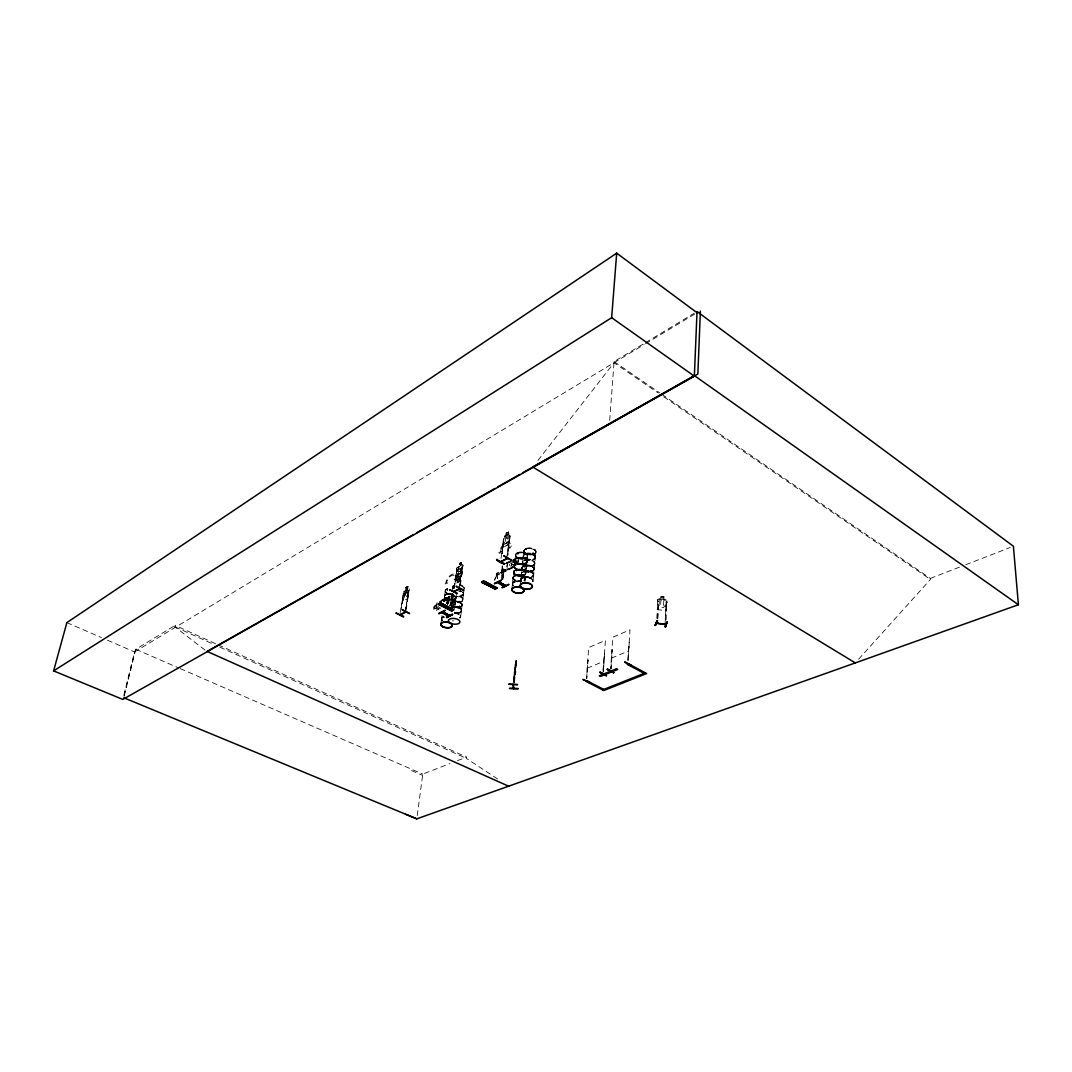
<?xml version="1.0" encoding="UTF-8"?>
<svg xmlns="http://www.w3.org/2000/svg" width="1072" height="1072" viewBox="0 0 1072 1072"><rect width="100%" height="100%" fill="white"/><g stroke="black" fill="none" stroke-linecap="round" stroke-linejoin="round"><path stroke-width="0.75" stroke-dasharray="5 3.75" d="M460.705 615.623L460.156 617.753A5.936 2.908 7.3 0 0 459.687 614.752A5.936 2.908 7.3 0 0 454.327 612.983M461.469 609.754L460.92 611.804M449.838 593.379A5.762 2.894 7.5 0 0 444.639 596.005A5.762 2.894 7.5 0 0 450.83 599.261A5.762 2.894 7.5 0 0 456.056 596.635L456.096 596.943M451.205 598.993L451.727 594.88M504.992 570.76L502.219 569.085M448.619 597.452L449.583 596.394L442.508 599.972M448.913 597.479L448.994 596.689M501.683 579.657C500.731 575.476 503.331 567.369 503.773 569.956C501.522 571.644 507.391 567.678 505.703 570.853L503.88 571.55M503.331 569.822L502.513 570.277L505.837 569.58M515.766 663.34C516.637 659.682 515.753 682.502 514.774 672.238M441.476 619.643L441.61 618.142M446.689 598.511L452.143 596.019L439.6 602.102M526.392 568.307L526.982 561.755L526.848 562.586A6.057 3.189 6 0 1 516.878 563.524A6.057 3.189 6 0 1 519.143 558.284A6.057 3.189 6 0 1 526.848 562.612L527.035 562.157M523.19 556.944L523.364 555.363M453.952 596.648L453.791 598.886A2.117 1.085 -62.4 0 1 453.603 601.553L452.639 607.288M445.818 599.141L448.686 600.494L446.059 598.859M516.114 663.273L516.128 660.54L515.364 671.983L515.686 670.643M664.077 596.756L663.809 599.57L665.31 600.682L665.069 605.72L663.407 607.677L660.513 607.275L659.079 604.889L659.334 599.851L660.928 599.168C658.101 593.794 668.633 598.176 660.968 596.367M665.256 619.75L666.101 602.357L667.025 602.317L666.101 602.357M665.096 624.319L666.168 602.196M666.851 600.91L666.503 608.105L665.444 610.598M666.114 619.857L666.878 600.856M656.828 618.571L657.806 599.583L660.848 599.007M657.685 618.691L658.65 601.151L657.726 601.191L658.583 601.312M657.752 618.531L658.65 601.151M533.749 574.552L533.414 575.852A6.137 3.176 5.8 0 1 523.31 576.763A6.137 3.176 5.8 0 1 525.642 571.55A6.137 3.176 5.8 0 1 533.414 575.878L533.561 575.517A6.231 3.229 5.8 0 0 525.655 571.135A6.231 3.229 5.8 0 0 523.283 576.441A6.231 3.229 5.8 0 0 533.548 575.543L533.548 575.543M534.901 563.081L534.727 564.14A6.204 3.256 5.8 0 1 524.463 565.105A6.204 3.256 5.8 0 1 526.834 559.758A6.204 3.256 5.8 0 1 534.687 564.18L535.317 557.561M627.817 660.138L629.197 642.637L628.339 660.138M628.045 660.258L629.988 629.84L612.809 637.197L610.651 668.7M513.3 579.094L513.113 577.125M610.879 668.821L612.233 649.766L611.174 668.7M603 670.308L604.514 653.009L603.402 671.876M603.107 671.983L605.412 640.373L588.742 647.501L586.357 678.63M609.673 420.385L614.109 361.599L644.138 343.469M586.572 678.75L588.072 659.937L586.853 678.63M463.68 593.325L462.782 599.462M450.428 604.219L451.017 602.384L452.987 601.405M462.849 598.712L462.3 600.843A5.909 2.948 7.3 0 1 453.228 600.936A5.909 2.948 7.3 0 1 453.657 596.273L454.046 596.702M452.317 602.946L453.027 603.107L452.237 603.121M452.826 602.772L452.116 602.839L452.786 602.571M443.701 601.62L444.237 600.735M455.238 603.268L455.908 598.23M455.989 597.412L456.605 592.709M451.285 598.323L449.985 608.293M451.272 608.065L451.687 602.504A2.117 1.085 -62.4 0 1 452.344 599.516L452.598 597.56L452.344 599.516M456.042 597.895L456.056 596.662M441.53 618.973L440.914 623.623M444.572 596.246L443.5 604.501M458.829 606.27L460.236 606.457M459.298 606.082L459.004 606.899M461.911 603.71L461.643 606.31M530.493 571.028L531.578 570.344M533.173 553.005L532.623 553.206M530.975 570.719L531.913 570.947L531.364 570.451M532.985 553.286L533.682 553.179M533.561 575.034L532.972 581.6M534.7 563.658L533.762 574.445M535.92 551.477L535.424 556.757M524.476 567.101L524.677 567.209M522.171 575.168L523.766 574.847L522.64 574.86M513.287 681.537L515.096 664.091M513.006 685.075L515.15 664.452M513.649 681.913L515.712 662.134M514.198 681.966L515.873 664.024L514.252 682.328M514.547 682.341L516.222 660.553M524.918 581.748L525.186 579.161M526.365 567.838L525.32 578.398M527.598 555.711L527.035 562.157M520.188 585.446L520.831 579.068M521.34 574.431L520.858 578.987M523.176 556.971L522.721 561.42M523.283 555.953L523.846 550.874M511.867 589.533L512.362 584.468M513.676 572.904L513.769 572.019M515.552 555.604L514.975 559.758M502.219 565.681L501.683 573.319L514.801 566.646L515.86 563.483L514.935 565.185L510.875 567.235L509.307 566.726L509.589 564.167M501.415 573.051L514.694 566.525C509.562 569.353 504.108 573.319 507.579 563.229L515.605 558.338L516.369 558.86C514.533 563.376 520.657 556.448 518.044 562.385L515.779 563.443L517.897 562.291L518.258 559.584M516.222 571.175L516.235 571.309M517.588 553.809L517.99 554.117M517.294 553.809L518.218 554.05M512.282 566.9C514.024 567.986 503.023 569.915 501.441 572.381L502.473 572.287M513.26 560.334L513.341 559.584M506.667 558.633L509.816 535.571L507.297 555.537M505.636 569.46L505.703 570.853M507.646 555.068L509.816 535.571M502.835 544.884L503.277 547.363L502.755 544.938L503.277 547.363L508.49 544.697L510.299 534.111L507.914 555.216M507.016 569.621L507.579 563.229M502.889 545.032L504.564 536.174L505.997 535.424L504.845 536.978L504.269 542.137L505.113 543.799L507.19 542.727L508.543 539.926L509.12 534.754C506.627 534.767 509.897 532.449 510.299 534.111M502.178 553.273L503.827 538.693L502.433 553.42M501.736 573.158L502.902 565.426M508.503 531.511L508.115 534.405L508.503 531.511L506.225 532.623L505.971 535.437L506.373 532.717L508.423 531.645M502.125 579.349L503.88 569.031M502.272 579.362L503.317 570.023M502.594 578.424L503.371 570.679M502.781 579.63L503.92 570.425M503.049 578.197L504.081 570.13M504.081 571.671L504.229 570.384L503.17 569.755M494.795 580.18A2.184 1.152 -61.5 0 1 495.706 577.754L496.765 574.471M501.013 558.445L503.827 538.693M501.83 553.728L503.599 537.501L505.703 535.625L508.704 544.013L503.197 547.31M497.596 778.969L466.4 758.4L466.548 757.113L217.884 644.728M461.952 605.935L462.059 605.077M460.638 616.373L461.442 611.04M454.568 612.795A5.923 2.921 7.3 0 0 461.469 610.316L462.715 600.253M463.533 593.58L464.122 588.89M459.151 588.85L461.978 566.74L462.809 566.592L461.978 566.74M459.808 585.835L462.233 566.874M460.129 585.406L462.568 566.445M460.384 585.553L462.983 564.971L461.576 577.379L459.339 579.376L458.99 582.096L456.886 583.114L458.937 582.042L461.027 572.783L460.25 571.135L460.893 566.123L458.95 567.088L456.31 579.845L457.248 580.233L456.886 583.114M458.99 606.229L460.022 606.149M453.858 588.461L456.9 569.272L455.305 583.597M454.113 588.595L456.712 568.08L459.004 566.137L459.272 563.416L461.362 562.371L461.014 565.225L461.938 565.601L459.325 578.371L456.685 579.684L458.414 576.026L457.463 573.48L458.133 573.172L458.937 575.208L461.081 571.698L459.285 575.584L460.236 577.942L459.526 578.357L458.749 576.441L457.382 579.349L458.012 574.27L459.982 573.306L458.012 574.284L457.248 572.636L459.352 563.457M454.836 585.031L456.9 569.272M454.501 608.829L455.211 603.925M460.933 565.172L461.282 562.492L459.406 563.51M446.944 603.281L447.922 599.221L447.627 600.722M447.52 605.064L448.056 600.561M448.793 597.359L448.217 603.791M449.235 596.394L448.525 604.407L449.597 596.581M452.183 591.449L452.84 586.545M441.651 617.968L441.986 615.502M445.362 590.377L444.652 595.402M445.215 599.931C446.006 596.782 444.357 602.049 446.716 599.181L446.877 597.948L446.917 599.288L445.416 600.039M417.236 815.618L422.757 774.105L449.945 763.559M448.297 600.387L446.796 600.534L447.788 600.025M446.542 603.63L446.944 600.601M447.922 599.221L447.225 603.295L447.6 599.663M439.922 607.234L436.291 609.057L435.822 608.065L433.731 609.11L434.093 606.471L436.987 603.951M433.892 609.03L434.173 606.511L436.023 605.506M436.465 607.73L436.8 605.265M532.958 581.252L532.945 581.185A6.164 3.176 5.8 0 0 525.762 577.701A6.164 3.176 5.8 0 0 520.979 581.439M510.259 562.813L512.161 563.966L509.803 567.396L512.563 564.274C514.841 566.458 516.262 562.974 513.126 563.43L515.364 560.16L513.515 562.197M405.94 587.282L407.909 586.317L405.94 587.282L404.6 591.369L404.492 597.895L406.275 596.957L407.534 594.357L407.909 586.317L407.36 589.024M405.672 590.002L406.06 587.376M405.055 612.139L408.78 590.297L405.993 607.65M406.047 608.789L408.78 590.297M406.074 610.464L409.29 588.876M514.386 566.257L514.935 561.031M400.097 613.117L403.595 592.99L401.611 608.012M408.244 595.938L407.28 598.9L402.71 601.178L403.514 591.824L408.74 588.22L409.303 588.89M401.089 608.28L403.595 591.865M514.319 565.895L514.52 567.771M515.002 559.718L515.176 561.701M513.568 572.528C514.185 568.053 520.979 568.884 523.927 570.398M516.208 662.148L516.128 660.54M521.85 568.374L522.024 567.249M522.506 562.8L521.582 574.981A6.097 3.149 6 0 1 523.712 580.314M524.047 557.534L525.159 558.284M522.131 575.034L522.881 574.646M525.052 557.185L525.307 558.03M452.746 607.342L453.603 601.553M463.399 594.571L463.05 594.96M523.726 575.356L523.23 574.525M523.699 550.995L527.746 555.792L527.022 557.453L524.865 558.552M526.365 567.838L526.218 568.656A6.07 3.176 6 0 1 516.235 569.58A6.07 3.176 6 0 1 518.5 564.368A6.07 3.176 6 0 1 526.218 568.683L526.365 568.321A6.164 3.216 6 0 0 518.5 563.966A6.164 3.216 6 0 0 516.195 569.259A6.164 3.216 6 0 0 526.352 568.348L526.352 568.348M517.83 581.855A6.11 3.149 6 0 1 513.166 577.728A6.11 3.149 6 0 1 520.416 575.878A6.11 3.149 6 0 1 525.052 580.006L525.079 577.674M532.771 553.072L532.369 553.795L533.668 554.036M530.546 570.693L531.444 571.443L534.191 569.58M530.841 571.014L531.859 570.639M532.101 571.336L532.154 570.666M519.746 552.16C525.079 551.691 531.39 557.869 535.893 552.495L535.102 549.829M535.906 552.442L535.786 550.686M535.236 558.19L535.196 558.365A6.097 3.216 5.8 0 0 527.451 554.05A6.097 3.216 5.8 0 0 525.133 559.343A6.097 3.216 5.8 0 0 535.169 558.418L535.223 556.06M534.338 568.736L532.623 571.255M461.871 603.938L458.856 601.727L453 601.392M204.953 650.021L174.843 626.812L175.165 625.418L216.356 644.031M512.456 583.222L512.644 585.245M512.537 567.034L498.493 573.788L503.934 570.719M123.977 694.683L134.536 651.95L644.058 344.608M123.923 696.023L135.152 650.503M124.191 696.143L135.755 649.27L175.165 625.418M502.353 572.904L501.374 573.091M452.987 620.849L452.92 621.05A5.829 2.841 7.5 0 0 453 620.34M436.411 607.77L436.224 608.655L438.662 605.881M525.829 573.748L522.868 575.543M521.984 567.49C524.824 564.033 531.283 564.77 534.03 568.053M522.01 567.249L526.258 565.078L532.302 566.217M513.689 571.657L516.436 569.781M448.284 603.59L448.645 603.777M512.55 583.074L512.965 578.143M462.166 605.358L459.647 607.288L455.265 607.368A5.842 2.908 7.3 0 0 461.925 604.353A5.842 2.908 7.3 0 0 452.585 601.955A5.842 2.908 7.3 0 0 453.845 606.966L449.798 605.385A5.775 2.854 7.5 0 1 453.51 606.913M526.888 562.492L527.022 562.237A6.151 3.243 6 0 0 519.156 557.882A6.151 3.243 6 0 0 516.851 563.202A6.151 3.243 6 0 0 526.982 562.277M461.067 575.235L462.059 572.22L461.134 575.275L456.136 577.661L461.134 575.275M407.266 598.886L408.097 595.925M457.248 570.264L456.283 573.185L457.128 570.157L462.059 567.718L462.514 570.103L462.059 567.718M436.827 604.233L436.773 605.117M503.679 568.924L502.54 570.049L503.384 569.54M452.746 597.372L453.657 596.313M657.685 599.583L657.31 606.846L658.235 609.687L665.538 610.651L666.61 608.132M658.824 598.779L666.02 599.784L666.985 600.843M663.916 599.489L666.047 599.73M441.57 618.222L441.986 617.593M524.623 580.408A6.191 3.189 6 0 0 521.501 575.718A6.191 3.189 6 0 0 513.26 577.098L514.265 567.061M451.299 597.6L451.741 596.93M522.667 561.527L522.774 563.604M513.166 577.017L513.18 577.004A6.191 3.189 6 0 0 517.843 581.547M437.148 602.558L435.42 609.941L436.076 610.477L441.302 607.77M456.793 568.133L462.514 564.381L463.064 565.011M445.027 594.866L444.465 596.689M453.161 585.861L452.947 588.247M450.508 603.335L452.96 601.66L455.828 601.419M455.52 598.752L456.015 598.029M447.011 600.575L447.801 600.132M460.21 606.631L455.305 607.127L449.825 605.131M462.327 600.829L462.313 600.816A5.909 2.948 7.3 0 0 458.052 596.22M525.575 549.494L526.459 549.695M454.769 604.581L455.292 602.491A5.775 2.881 7.5 0 0 449.061 599.248A5.775 2.881 7.5 0 0 443.862 601.874M524.329 557.319L525.776 557.708L524.489 558.083M501.723 573.319L502.714 565.52L502.165 571.925M532.771 553.795L532.838 552.991M532.328 571.121L531.913 571.403M457.355 601.593L460.143 602.41M496.122 574.94L497.368 574.806M523.913 570.585L523.94 570.545A6.11 3.189 5.8 0 1 526.298 565.319A6.11 3.189 5.8 0 1 534.03 569.647A6.137 3.203 5.8 0 1 523.94 570.612L523.913 570.585A6.11 3.189 5.8 0 1 526.285 565.359A6.11 3.189 5.8 0 1 534.017 569.688A6.11 3.189 5.8 0 1 523.967 570.585A6.137 3.203 5.8 0 1 526.272 565.359A6.137 3.203 5.8 0 1 534.044 569.714A6.11 3.189 5.8 0 1 523.967 570.545C531.055 576.12 514.319 578.987 513.582 572.247M532.275 566.418L534.312 568.977M537.943 460.437L614.028 362.725L658.235 393.009M858.632 659.226L930.416 579.443L930.362 578.411L661.062 393.786M460.102 602.451L461.174 603.174M503.277 569.714L505.193 570.398M497.783 575.517C497.703 574.069 498.132 570.907 499.565 573.909C498.802 577.942 493.683 573.346 498.091 572.622M455.774 596.193A5.856 2.935 7.5 0 1 450.789 599.65A5.856 2.935 7.5 0 1 444.572 595.576L444.518 595.63A5.856 2.935 7.5 0 1 452.759 594.223C448.98 596.648 453.858 598.31 453.014 594.303M452.518 597.158L454.046 596.34L454.072 595.04M447.118 589.895L447.547 590.243M453.188 585.848L454.019 585.285A5.802 2.948 7.4 0 0 453.054 588.099M447.453 590.109L446.85 589.962M525.334 548.65L523.672 550.995M526.124 549.869L526.312 549.534M524.489 557.279L524.878 557.212M525.334 557.762L524.409 557.427M523.833 566.941L524.034 567.008M452.612 595.804L453.389 596.313M645.572 342.611L694.174 313.252M645.491 343.75L695.554 313.547M504.564 536.174L509.709 533.494M504.095 538.841L503.224 539.002M403.849 593.111L403.072 593.258M506.386 562.867L509.066 561.487M503.947 564.368L509.321 561.634M506.306 563.617L511.666 560.884M506.547 563.751L511.92 561.018M511.465 561.916L515.498 559.852L516.074 560.857L518.339 559.624M433.812 609.151L435.741 608.186M462.514 564.381L461.094 565.091M457.141 569.406L456.324 569.554M440.86 600.548L449.329 596.26L447.627 604.434M462.126 567.771L457.208 570.197M439.346 601.968L449.208 597.037M448.123 599.328L447.238 599.556M446.796 600.534L448.27 600.615M455.774 580.944L461.576 577.379M455.278 580.461L455.814 581.104L457.329 580.274M459.339 579.376L460.705 578.706M455.814 581.104L457.168 580.354M587.161 668.204L603.925 661.25M611.375 658.154L628.674 650.959M457.489 760.624L466.548 757.113M930.362 578.411L959.574 567.088M965.725 564.716L1010.32 547.444M525.334 548.636L531.216 548.06L535.089 549.802M447.64 588.716L445.697 589.68L445.148 591.248L448.525 594.035M522.372 574.699L523.27 574.619M532.623 571.282C529.153 572.595 523.029 572.381 521.89 568.12M458.28 607.502L460.826 606.658M453.885 596.474L453.201 596.447M451.446 595.04L452.706 595.724M499.217 574.793L496.658 573.346M519.799 552.201A6.03 3.189 6 0 0 517.535 557.453A6.043 3.203 6 0 0 527.478 556.515A6.03 3.189 6 0 0 519.799 552.201A6.043 3.203 6 0 0 517.535 557.44A6.03 3.189 6 0 0 527.464 556.529A6.043 3.203 6 0 0 519.799 552.187C516.342 551.517 513.528 556.194 517.481 557.668M533.333 553.902L534.044 553.541L532.543 553.554M524.865 558.579L517.481 557.695M516.436 569.755L521.072 569.661L528.362 571.765M531.404 571.483L528.362 571.751M523.578 575.543L520.067 575.878L515.659 574.713A6.07 3.149 6 0 1 517.95 569.54A6.07 3.149 6 0 1 525.669 573.842A6.07 3.149 6 0 1 515.686 574.726L516.945 575.517M459.419 607.033L460.089 607.033M506.935 569.567L508.999 569.487M531.632 571.028L530.667 571.054M520.041 576.106L521.608 576.079M496.845 574.351L497.14 577.031A2.184 1.152 -61.5 0 1 497.569 578.786M516.168 664.412L516.302 665.283M533.36 553.045L534.097 553.634M522.962 575.141L523.659 575.128M455.828 601.392L457.369 601.566M459.499 606.149L460.478 606.658M459.499 606.645L459.808 606.39M455.278 607.342L456.793 607.529M448.525 594.062L452.933 594.598A5.775 2.908 7.5 0 1 445.872 592.468A5.775 2.908 7.5 0 1 447.654 588.89M460.973 585.138L459.526 584.789A5.802 2.948 7.4 0 1 464.243 587.925L464.337 588.019M460.973 585.165L464.31 587.979M411.434 770.567L422.582 775.364M135.755 649.27L178.729 667.963M180.257 668.62L422.757 774.105M66.879 622.618L101.465 637.612M107.468 640.212L134.536 651.95M517.495 557.668A6.07 3.216 6 0 0 527.478 556.743A6.07 3.216 6 0 0 519.759 552.388A6.07 3.216 6 0 0 517.495 557.668L518.794 558.244M174.843 626.812L213.676 644.352M219.773 647.099L466.4 758.4M444.116 599.784L442.361 599.905M502.433 568.884L503.371 569.393M497.408 577.178L497.046 576.977A2.184 1.152 -61.5 0 1 497.475 578.733M495.599 577.701L495.706 577.754A2.184 1.152 -61.5 0 0 494.701 580.126M515.672 565.279L516.369 558.86M452.585 606.055L453.617 606.712M461.469 610.316A5.923 2.921 7.3 0 0 453.603 607.033L450.441 603.925L452.531 606.43M663.769 396.801L930.416 579.443M614.109 361.599L659.682 392.848M513.877 573.426L515.619 574.94M514.6 573.989L515.645 574.699M515.565 558.445L516.289 558.941M525.95 573.131L522.198 569.031M515.766 556.113L516.449 556.931M533.454 573.507L533.709 574.324M526.245 566.324L526.499 567.115M521.568 574.927L521.595 574.967A6.097 3.149 6 0 0 513.166 577.232A6.097 3.149 6 0 0 521.072 580.984M520.912 581.091L520.63 580.22M512.604 585.191L512.63 585.218A6.204 3.176 6 0 1 513.917 582.163A6.204 3.176 6 0 1 519.813 581.64M461.885 603.951L462.193 604.755M527.464 554.894L527.746 555.819M455.359 602.866L455.332 602.812A5.869 2.921 7.5 0 0 449.476 599.878A5.869 2.921 7.5 0 0 443.741 601.754M523.431 557.534L523.123 556.596M521.876 568.361L522.131 569.232M532.811 579.63L533.119 580.595M515.377 668.714L515.578 669.973M516.114 662.161L516.128 663.032M455.841 575.275L456.216 577.701M402.603 598.886L402.817 601.218M444.223 601.432A5.775 2.868 7.5 0 1 453.67 601.62A5.775 2.868 7.5 0 1 451.406 606.069M451.486 605.774A5.869 2.921 7.5 0 0 455.238 602.866L455.292 602.518A5.775 2.881 7.5 0 1 450.079 605.104M449.825 605.023A5.762 2.854 7.5 0 1 454.233 607.315M454.917 596.099A5.762 2.881 7.5 0 1 451.205 600.253A5.762 2.881 7.5 0 1 444.679 595.992A5.762 2.881 7.5 0 1 453.898 595.442M443.781 601.446A5.869 2.921 7.5 0 1 450.026 599.637A5.869 2.921 7.5 0 1 455.359 603.08A5.869 2.921 7.5 0 1 450.039 605.492M455.734 596.488A5.856 2.935 7.5 0 1 450.749 599.945A5.856 2.935 7.5 0 1 444.532 595.885L444.491 595.737A5.856 2.935 7.5 0 1 452.719 594.531M451.339 593.553A5.762 2.894 7.5 0 1 452.773 593.928M452.866 594.839A5.735 2.881 7.5 0 1 445.872 592.776A5.735 2.881 7.5 0 1 447.64 589.225M451.151 606.27A5.762 2.854 7.5 0 1 452.411 606.806M441.798 620.46A5.829 2.841 7.5 0 1 445.228 617.137M442.522 620.567A5.909 2.881 7.5 0 1 445.282 616.44M442.629 620.206A5.829 2.841 7.5 0 1 444.022 616.346M441.771 620.125A5.909 2.881 7.5 0 1 445.242 616.748M462.595 591.918A5.896 2.961 7.4 0 1 459.741 596.153M452.974 594.397A5.896 2.961 7.4 0 1 452.277 593.647M460.277 590.699A5.896 2.961 7.4 0 1 461.563 591.248M459.566 595.978A5.802 2.908 7.3 0 1 461.818 600.534A5.802 2.908 7.3 0 1 453 600.052A5.802 2.908 7.3 0 1 453.791 595.67M462.474 592.28A5.802 2.921 7.4 0 1 462.568 595.55A5.802 2.921 7.4 0 1 456.712 596.287M454.019 595.375A5.802 2.921 7.4 0 1 452.317 593.968M460.196 591.074A5.802 2.921 7.4 0 1 461.456 591.61M459.553 596.287A5.896 2.948 7.3 0 1 461.844 600.91A5.896 2.948 7.3 0 1 452.893 600.427A5.896 2.948 7.3 0 1 453.697 595.978M463.278 592.039A5.789 2.921 7.4 0 1 459.794 595.456M463.318 592.374A5.883 2.961 7.4 0 1 459.781 595.844M453.014 594.102A5.883 2.961 7.4 0 1 452.317 593.339M454.3 613.385A5.842 2.868 7.3 0 1 459.566 615.114A5.842 2.868 7.3 0 1 460.049 618.048M450.843 605.345A5.802 2.881 7.3 0 1 455.265 601.928A5.802 2.881 7.3 0 1 462.032 605.439A5.802 2.881 7.3 0 1 455.252 607.623M453.818 607.261A5.802 2.881 7.3 0 1 451.54 606.082M454.421 612.38A5.842 2.868 7.3 0 1 460.089 614.484A5.842 2.868 7.3 0 1 459.352 617.593M455.064 607.409A5.829 2.881 7.3 0 1 461.349 611.027A5.829 2.881 7.3 0 1 454.541 613.09M454.367 612.675A5.936 2.908 7.3 0 1 460.116 614.805A5.936 2.908 7.3 0 1 459.379 617.981M452.263 606.94A5.923 2.921 7.3 0 1 461.402 609.606A5.923 2.921 7.3 0 1 454.608 612.487M451.245 607.047A5.829 2.881 7.3 0 1 460.839 608.507A5.829 2.881 7.3 0 1 456.176 612.273M521.622 581.908A6.244 3.216 5.8 0 1 525.776 577.299A6.244 3.216 5.8 0 1 532.931 581.721M521.099 580.408A6.151 3.162 5.8 0 1 527.464 576.749A6.151 3.162 5.8 0 1 532.342 581.761M521.649 581.587A6.244 3.216 5.8 0 1 525.816 576.977A6.244 3.216 5.8 0 1 532.958 581.399M521.059 581.386A6.191 3.203 6 0 1 513.019 577.862A6.191 3.203 6 0 1 520.51 575.155A6.191 3.203 6 0 1 524.664 580.086M513.341 585.674A6.204 3.176 6 0 1 513.957 581.841A6.204 3.176 6 0 1 521.367 581.721M513.461 585.299A6.124 3.136 6 0 1 514.051 581.52A6.124 3.136 6 0 1 521.367 581.399M512.657 585.54A6.124 3.136 6 0 1 518.165 581.855M663.769 600.467L663.514 605.506L660.62 605.104L660.888 600.065L663.769 600.467M661.558 596.997L661.504 597.895L663.367 598.149L663.407 597.251L661.558 596.997M514.855 669.357L514.654 672.291L514.949 669.357M515.351 561.232L515.083 563.805L511.036 565.855L511.317 563.282L515.351 561.232M517.119 560.763L516.945 562.425A6.057 3.189 6 0 0 526.955 561.594A6.057 3.189 6 0 0 519.25 557.266A6.057 3.189 6 0 0 516.985 562.505L517.843 560.401L517.119 560.763M505.957 536.402L505.368 541.574L507.431 540.502L508.007 535.33L505.957 536.402M506.681 532.985L506.574 533.91L508.007 532.302L506.681 532.985M457.422 581.426L457.302 582.324L458.682 580.81L457.422 581.426M459.7 563.778L459.58 564.676L460.947 563.162L459.7 563.778M438.475 608.414L438.622 609.271L438.475 608.414M434.482 606.846L434.267 608.427L435.125 606.524L434.482 606.846M405.538 590.873L404.814 595.777L406.583 594.853L407.32 589.935L405.538 590.873M406.315 587.644L406.181 588.515L407.454 587.041L406.315 587.644M462.662 600.427L462.662 600.454A5.816 2.908 7.3 0 1 453.228 601.245A5.816 2.908 7.3 0 1 455.037 596.434A5.816 2.908 7.3 0 1 462.648 600.454M534.566 564.462L534.566 564.488A6.11 3.203 5.8 0 1 524.489 565.426A6.11 3.203 5.8 0 1 526.821 560.16A6.11 3.203 5.8 0 1 534.553 564.515M452.598 606.109L452.572 606.176A5.816 2.881 7.3 0 1 454.394 601.405A5.816 2.881 7.3 0 1 462.019 605.399A5.816 2.881 7.3 0 1 452.598 606.176L452.585 606.136M407.802 588.796L402.737 600.642L407.829 588.796M535.343 558.043L535.317 558.056A6.191 3.27 5.8 0 0 527.464 553.648A6.191 3.27 5.8 0 0 525.092 559.021A6.191 3.27 5.8 0 0 535.303 558.083L535.303 558.083M501.388 551.155L499.9 553.433L498.788 552.509L499.673 552.053A8.201 4.315 -60.8 0 1 505.89 542.325A8.201 4.315 -60.8 0 1 510.553 546.385L511.465 545.916L509.883 548.248L508.651 547.377L509.562 546.908A6.847 3.591 -60.8 0 0 505.662 543.517A6.847 3.591 -60.8 0 0 500.477 551.624L501.388 551.155M456.592 578.183L455.171 580.354L454.139 579.429L454.984 579.001A6.566 3.363 -61.7 0 0 451.486 575.557A6.566 3.363 -61.7 0 0 446.515 583.289L447.359 582.873L445.858 585.071L444.773 584.173L445.604 583.758A7.866 4.033 -61.7 0 1 451.553 574.498A7.866 4.033 -61.7 0 1 455.747 578.612L456.592 578.183M460.25 571.148L458.293 572.126L460.25 571.135M527.169 561.152L526.848 560.187L527.156 561.152M445.912 592.267A5.762 2.908 7.5 0 0 452.947 594.357A5.749 2.894 7.5 0 1 445.925 592.28A5.762 2.908 7.5 0 1 447.694 588.702A5.749 2.894 7.5 0 0 445.925 592.28M453.496 607.141A5.816 2.868 7.5 0 0 451.205 605.948A5.816 2.868 7.5 0 1 453.496 607.127M452.652 605.841A5.802 2.881 7.3 0 0 462.045 605.064A5.802 2.881 7.3 0 0 454.448 601.07A5.802 2.881 7.3 0 0 452.652 605.841M458.896 591.061A5.775 2.921 7.4 0 0 460.357 591.047A5.762 2.921 7.4 0 1 458.896 591.061M454.032 585.768A5.775 2.921 7.4 0 0 453.027 588.568A5.762 2.921 7.4 0 1 454.046 585.781M463.144 586.866A5.775 2.921 7.4 0 0 459.446 585.285A5.762 2.921 7.4 0 1 463.131 586.88M464.149 588.394A5.775 2.921 7.4 0 0 463.828 587.617A5.762 2.921 7.4 0 1 464.136 588.407M525.776 553.246A6.07 3.229 5.8 0 0 535.772 552.321A6.07 3.229 5.8 0 0 528.094 547.939A6.07 3.229 5.8 0 0 525.776 553.246M524.007 570.197A6.097 3.176 5.8 0 0 534.057 569.299A6.097 3.176 5.8 0 0 526.325 564.971A6.097 3.176 5.8 0 0 524.007 570.197M525.722 553.755A6.057 3.216 5.8 0 0 535.705 552.83A6.07 3.229 5.8 0 0 528.04 548.449A6.07 3.229 5.8 0 0 525.722 553.755A6.07 3.229 5.8 0 0 535.719 552.817A6.057 3.216 5.8 0 0 528.04 548.462A6.057 3.216 5.8 0 0 525.722 553.755M524.597 564.408A6.097 3.203 5.8 0 0 534.66 563.497A6.097 3.203 5.8 0 0 526.928 559.142A6.097 3.203 5.8 0 0 524.597 564.408M524.489 564.797A6.204 3.256 5.8 0 0 534.714 563.872A6.204 3.256 5.8 0 0 526.861 559.437A6.204 3.256 5.8 0 0 524.489 564.797M525.133 558.713A6.191 3.27 5.8 0 0 535.33 557.775A6.191 3.27 5.8 0 0 527.491 553.34A6.191 3.27 5.8 0 0 525.133 558.713M525.226 558.324A6.084 3.216 5.8 0 0 535.276 557.4A6.084 3.216 5.8 0 0 527.558 553.031A6.084 3.216 5.8 0 0 525.226 558.324M523.913 571.108A6.097 3.176 5.8 0 0 533.963 570.21A6.097 3.176 5.8 0 0 526.231 565.882A6.097 3.176 5.8 0 0 523.913 571.108M523.31 576.133A6.231 3.229 5.8 0 0 533.575 575.222A6.231 3.229 5.8 0 0 525.682 570.827A6.231 3.229 5.8 0 0 523.31 576.133M523.417 575.744A6.124 3.176 5.8 0 0 533.521 574.847A6.124 3.176 5.8 0 0 525.749 570.518A6.124 3.176 5.8 0 0 523.417 575.744M515.739 574.324A6.057 3.149 6 0 0 525.695 573.44A6.057 3.149 6 0 0 517.99 569.165A6.07 3.149 6 0 0 515.726 574.337A6.07 3.149 6 0 0 525.709 573.453A6.07 3.149 6 0 0 517.99 569.165A6.057 3.149 6 0 0 515.739 574.324M517.481 557.963A6.03 3.189 6 0 0 527.411 557.051A6.017 3.189 6 0 0 519.746 552.723A6.03 3.189 6 0 0 517.481 557.963M527.411 557.051A6.03 3.189 6 0 0 519.746 552.723A6.017 3.189 6 0 0 517.495 557.949A6.017 3.189 6 0 0 527.397 557.038M516.342 568.562A6.07 3.176 6 0 0 526.325 567.664A6.07 3.176 6 0 0 518.607 563.349A6.07 3.176 6 0 0 516.342 568.562M516.235 568.951A6.164 3.229 6 0 0 526.379 568.039A6.164 3.229 6 0 0 518.54 563.658A6.164 3.229 6 0 0 516.235 568.951M516.892 562.894A6.151 3.243 6 0 0 527.009 561.969A6.151 3.243 6 0 0 519.183 557.574A6.151 3.243 6 0 0 516.892 562.894M515.632 575.235A6.057 3.149 6 0 0 525.602 574.351A6.057 3.149 6 0 0 517.897 570.063A6.057 3.149 6 0 0 515.632 575.235M515.632 574.954A6.11 3.176 6 0 0 525.682 574.056A6.11 3.176 6 0 0 517.91 569.741A6.11 3.176 6 0 0 515.632 574.954"/><path stroke-width="1.5" d="M700.391 311.068L697.859 374.048L532.797 467.044L855.322 662.911L1018.4 604.742L1013.402 546.251L697.041 311.523L694.348 376.151L122.811 699.426L53.6 670.884L66.879 622.618L616.695 253.153L696.988 312.689M667.092 621.8L665.565 626.892L665.055 626.37M665.109 624.547L666.074 623.623L665.873 624.641L656.479 623.301M665.846 624.614L665.913 623.569L665.042 623.502L665.109 624.52M656.654 623.368C657.297 619.964 657.846 625.445 657.471 622.39L656.627 622.309M657.404 620.768L655.434 625.445L657.498 620.433M518.111 688.84L509.428 688.412L518.138 688.479M624.855 661.839L631.234 665.283M610.812 671.179L610.866 670.362M607.422 668.982L613.774 672.358M600.012 672.01L606.363 675.373M603.295 674.221L602.732 673.672M589.412 682.663L582.9 679.42L589.453 682.234M53.6 670.884L611.656 317.701L616.695 253.153M517.468 684.74L508.691 684.231L517.508 684.445M513.582 687.715L513.609 688.693M513.89 687.728L513.93 688.653L513.354 685.048M508.758 584.267L502.165 587.443M503.786 555.765L511.277 559.986M505.073 586.009L497.716 582.029M505.796 585.647L498.453 581.667M500.932 580.408L494.366 583.717L501.361 580.207M497.006 559.209C495.572 560.375 504.336 565.252 504.497 563.403M501.214 580.555L494.822 583.476M463.613 590.136L456.337 586.143M452.438 614.082L446.341 617.03M449.543 589.828L457.195 593.231M449.047 615.73L441.758 612.393M449.717 615.395L442.535 611.656M444.826 610.531L438.703 613.546L445.255 610.33M439.105 613.76L444.786 610.571M409.491 613.318L402.174 609.941M409.491 613.666L402.188 609.579M403.621 616.266L403.233 616.882L395.97 613.104M522.118 588.086L522.131 588.059A6.151 3.149 5.8 0 1 524.463 582.967A6.151 3.149 5.8 0 1 532.261 587.255A6.151 3.149 5.8 0 1 522.131 588.126L522.051 588.193M613.573 672.854L607.368 669.357M504.657 586.639L497.341 582.605M496.577 559.865L504.108 563.993M496.899 559.651L504.443 563.872M448.645 616.333L441.503 612.527M457.087 593.647L449.838 589.627M396.238 612.916L403.528 616.628M656.989 620.768L655.032 625.445L657.471 620.902M665.042 626.839L667.079 622.108L665.551 626.865M405.055 612.139L405.658 611.844M405.913 612.032L400.044 614.926M453.469 591.556L460.049 588.675M459.178 588.796L459.982 588.729L453.63 591.784M506.667 558.633L507.632 558.458M438.22 604.126L440.445 602.812L453.764 609.78L451.406 610.933L438.22 604.126L451.969 610.544M438.622 603.925L452.076 610.625M453.094 610.115L439.868 603.308L453.63 609.633M453.228 609.928L440.458 602.906M451.446 610.919L452.116 610.584L438.662 603.911M495.492 589.064L481.475 582.243L495.545 589.024L482.092 581.721L495.264 589.185M496.725 588.34L483.217 581.372L497.301 588.18L483.834 580.85L482.092 581.721M494.835 589.386L497.14 588.032L483.244 581.386M445.175 614.122L445.831 613.854M502.272 584.374L501.897 584.642M507.552 558.499L500.905 561.822L501.522 561.54M413.564 534.526L207.07 651.387L509.066 786.406M416.472 532.878L494.996 488.443M497.904 486.795L519.706 474.454M522.627 472.806L694.375 375.602L1018.4 604.742M656.546 623.14L665.967 624.4M507.297 558.271L500.584 561.715M405.551 611.871L399.789 614.805L400.714 614.631M511.331 560.361L504.081 556.006M439.775 604.528L441.798 603.509M483.043 582.672L485.201 581.587M440.659 604.997L442.696 603.965M483.941 583.168L486.098 582.069M442.012 605.68L444.036 604.662M485.308 583.892L487.452 582.806M443.205 606.296L445.228 605.278M486.5 584.535L488.658 583.449M444.545 606.993L446.568 605.975M487.854 585.258L490.011 584.186M450.253 609.955L452.29 608.936M493.643 588.381L495.8 587.309M508.731 584.629L502.178 587.818M452.746 614.671L446.676 617.673L452.438 614.457M624.829 662.295L631.207 665.725M599.972 672.452L606.337 675.816M602.571 689.912L645.438 672.881M405.457 814.197L416.807 818.847L855.322 662.911M498.467 582.029L506.105 585.942L498.735 581.908M463.627 590.498L456.27 586.612M442.535 612.005L449.999 615.69M445.791 614.484L446.327 614.109M513.568 688.639L512.952 685.021M123.789 697.765L416.807 818.847M451.808 610.745L438.542 603.965M603.791 689.43L586.96 680.72L585.754 681.216L603.791 690.542L646.657 673.538L628.527 663.796L627.241 664.318L644.151 673.39M600.012 672.372L606.511 675.735M607.208 669.477L613.747 672.801M611.656 317.701L694.348 376.151M450.387 623.06L450.374 623.127A5.842 2.841 7.3 0 1 452.183 618.423A5.842 2.841 7.3 0 1 459.861 622.39A5.842 2.841 7.3 0 1 450.387 623.14L450.387 623.087M616.44 668.821L599.315 675.789L600.548 676.432L617.673 669.477L616.44 668.821M442.857 626.812A5.816 2.814 7.5 0 0 452.263 626.075A5.816 2.814 7.5 0 0 444.599 622.149A5.816 2.814 7.5 0 0 442.857 626.812M442.857 626.611A5.856 2.827 7.5 0 0 452.33 625.874A5.856 2.827 7.5 0 0 444.612 621.921A5.856 2.827 7.5 0 0 442.857 626.611M522.131 587.925A6.177 3.162 5.8 0 0 532.315 587.054A6.177 3.162 5.8 0 0 524.476 582.739A6.177 3.162 5.8 0 0 522.131 587.925M513.81 592.186A6.11 3.109 6 0 0 523.86 591.329A6.11 3.109 6 0 0 516.074 587.081A6.11 3.109 6 0 0 513.81 592.186M513.81 591.999A6.151 3.136 6 0 0 523.913 591.141A6.151 3.136 6 0 0 516.088 586.853A6.151 3.136 6 0 0 513.81 591.999"/></g></svg>
